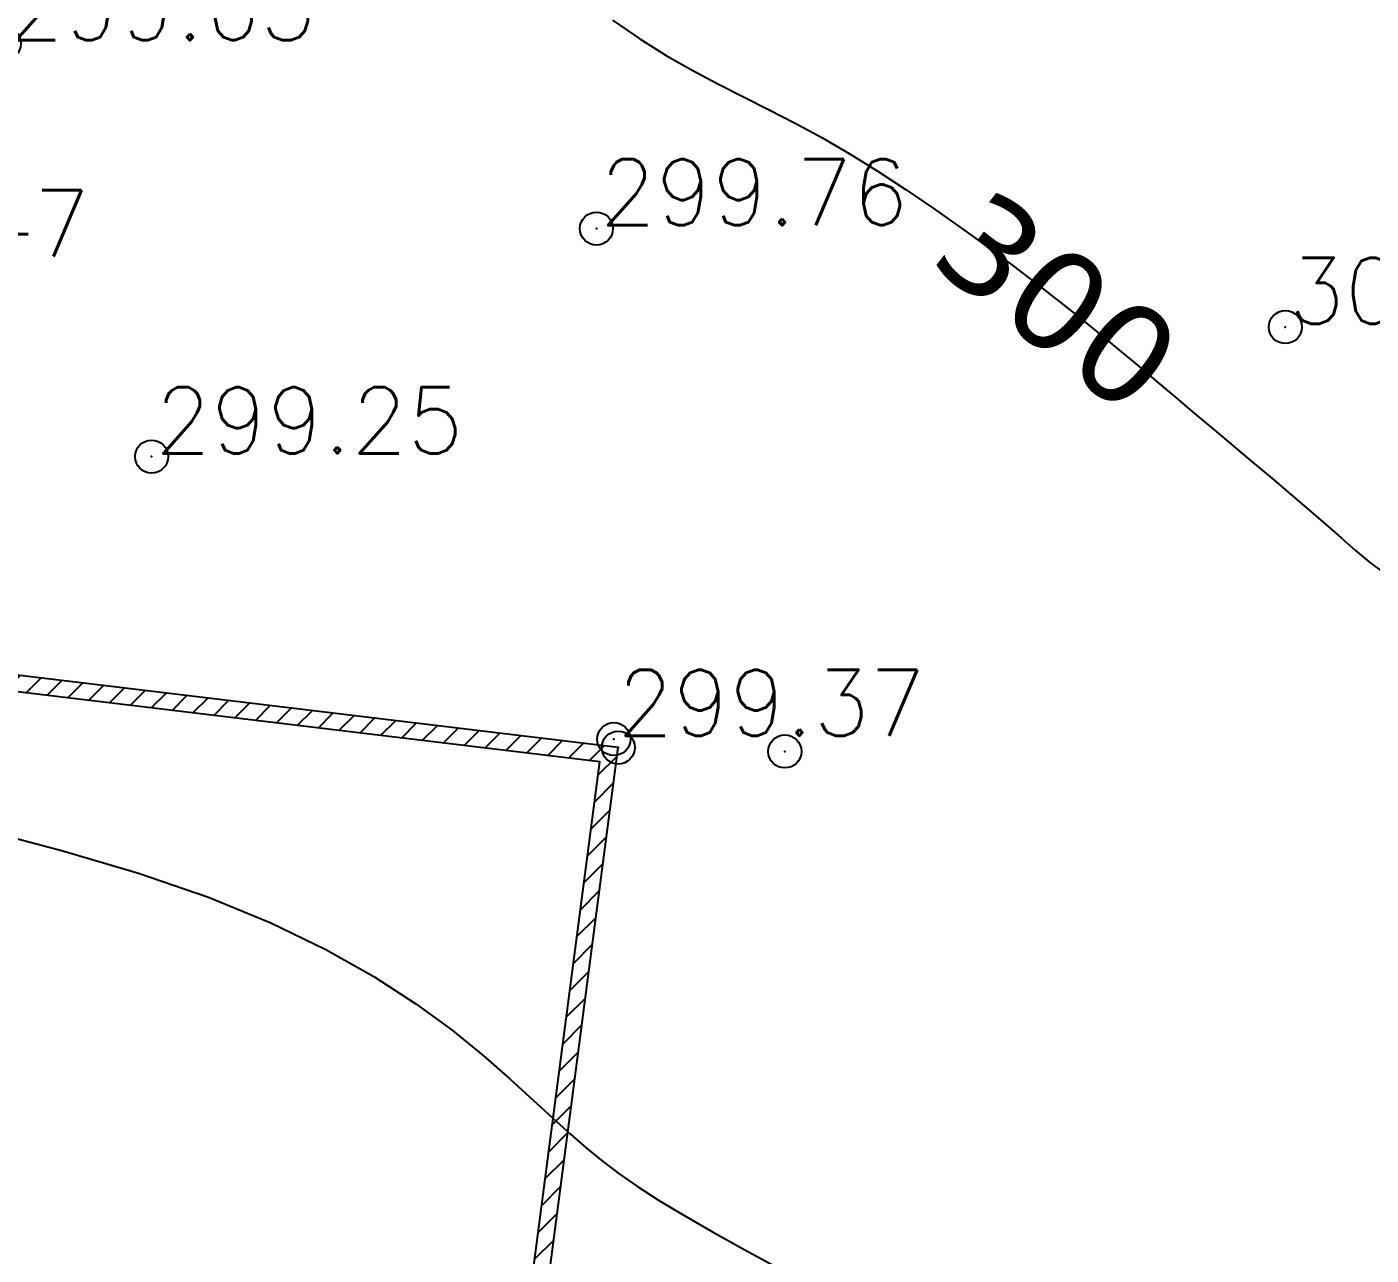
# Model space of a CAD drawing. Header units: millimetres. Extents: x 524954 to 526204, y 9523489 to 9524010.
# Drawn here: x 525954.08 to 525974.42, y 9523776.47 to 9523795.05 of the extents above; entities that cross this region are included whole.
import ezdxf
from ezdxf.enums import TextEntityAlignment as Align

# ---------------------------------------------------------------- set-up
doc = ezdxf.new("R2010")
doc.units = ezdxf.units.MM
doc.header["$PDMODE"] = 32
doc.header["$PDSIZE"] = 0.5
for name, color, linetype in [('Cloture', 7, 'Continuous'), ('CN_01_00', 3, 'Continuous'), ('CN_10_00', 1, 'Continuous'), ('Cotation Courbes de niveau', 7, 'Continuous'), ('Murs', 1, 'Continuous'), ('TopoAlt', 3, 'Continuous'), ('TOPOJIS', 7, 'Continuous')]:
    doc.layers.add(name, color=color, linetype=linetype)
doc.styles.add('Simplex 1.0', font='Simplex.shx', dxfattribs={"width": 0.99, "height": 1})
doc.styles.add('Verdana 1.0', font='verdana.ttf', dxfattribs={"width": 0.99, "height": 1})

# ---------------------------------------------------------------- blocks, each defined once
blk = doc.blocks.new('TCPOINT M')
at = {"color": 0}
blk.add_point((0, 0), dxfattribs=at)
at = {"layer": 'TopoAlt', "style": 'Simplex 1.0', "width": 0.99}
blk.add_attdef('ALT', (0.15, 0.15), '', height=1, dxfattribs=at)

msp = doc.modelspace()

# ---------------------------------------------------------------- hatches: boundary and pattern name
at = {"layer": 'Murs'}
h = msp.add_hatch(dxfattribs=at)
h.set_pattern_fill('_U', color=256, scale=0.25, angle=45, style=0, pattern_type=0)
h.set_pattern_definition([(45, (0, 0), (-0.1767766952966, 0.1767766952966), [])])
h.paths.add_polyline_path([(525943.497, 9523786.499), (525939.15, 9523761.062), (525959.522, 9523757.313), (525960.624, 9523764.431), (525961.465, 9523772.198), (525963.029, 9523784.147)])
h.paths.add_polyline_path([(525943.703, 9523786.222), (525939.438, 9523761.264), (525959.315, 9523757.605), (525960.376, 9523764.463), (525961.217, 9523772.228), (525962.748, 9523783.929)], flags=0)

# ---------------------------------------------------------------- linework, layer by layer
at = {"layer": 'Cloture', "flags": 128}
for points in [[(525943.497, 9523786.499), (525939.15, 9523761.062), (525959.522, 9523757.313), (525960.624, 9523764.431), (525961.465, 9523772.198), (525963.029, 9523784.147)], [(525943.703, 9523786.222), (525939.438, 9523761.264), (525959.315, 9523757.605), (525960.376, 9523764.463), (525961.217, 9523772.228), (525962.748, 9523783.929)]]:
    msp.add_lwpolyline(points, close=True, dxfattribs=at)
at = {"layer": 'CN_01_00', "elevation": 299, "flags": 128}
msp.add_lwpolyline([(525953.425, 9523782.902), (525954.625, 9523782.583), (525955.77, 9523782.245), (525956.827, 9523781.883), (525957.77, 9523781.497), (525958.602, 9523781.093), (525959.33, 9523780.682), (525959.965, 9523780.271), (525960.514, 9523779.87), (525960.987, 9523779.488), (525961.393, 9523779.133), (525961.74, 9523778.815), (525962.039, 9523778.539), (525962.304, 9523778.299), (525962.549, 9523778.085), (525962.79, 9523777.888), (525963.042, 9523777.698), (525963.32, 9523777.506), (525963.638, 9523777.302), (525964.013, 9523777.077), (525964.453, 9523776.823), (525964.946, 9523776.548), (525965.473, 9523776.262)], dxfattribs=at)
at = {"layer": 'CN_10_00', "elevation": 300, "flags": 128}
msp.add_lwpolyline([(525962.942, 9523795.15), (525963.355, 9523794.867), (525963.756, 9523794.618), (525964.149, 9523794.395), (525964.537, 9523794.189), (525964.923, 9523793.993), (525965.312, 9523793.797), (525965.706, 9523793.594), (525966.109, 9523793.374), (525966.523, 9523793.132), (525966.945, 9523792.87), (525967.37, 9523792.593), (525967.793, 9523792.306), (525968.209, 9523792.014), (525968.614, 9523791.721), (525969.002, 9523791.433), (525969.37, 9523791.153), (525969.712, 9523790.887), (525970.033, 9523790.631), (525970.337, 9523790.385), (525970.628, 9523790.146), (525970.91, 9523789.91), (525971.188, 9523789.676), (525971.466, 9523789.441), (525971.748, 9523789.202), (525972.037, 9523788.958), (525972.331, 9523788.712), (525972.626, 9523788.465), (525972.917, 9523788.22), (525973.201, 9523787.98), (525973.473, 9523787.749), (525973.73, 9523787.528), (525973.966, 9523787.32), (525974.183, 9523787.128), (525974.392, 9523786.952), (525974.611, 9523786.79)], dxfattribs=at)

# ---------------------------------------------------------------- block references
at = {"layer": 'TOPOJIS'}
ref = msp.add_blockref('TCPOINT M', (525953.74, 9523794.798, 299.65), dxfattribs=at)
ref.add_attrib('ALT', '299.65', (525953.79, 9523794.848, 299.65), dxfattribs={"layer": 'TopoAlt', "height": 1, "style": 'Simplex 1.0', "width": 0.99})
ref = msp.add_blockref('TCPOINT M', (525962.699, 9523791.998, 299.76), dxfattribs=at)
ref.add_attrib('ALT', '299.76', (525962.749, 9523792.048, 299.76), dxfattribs={"layer": 'TopoAlt', "height": 1, "style": 'Simplex 1.0', "width": 0.99})
ref = msp.add_blockref('TCPOINT M', (525950.318, 9523791.528, 299.47), dxfattribs=at)
ref.add_attrib('ALT', '299.47', (525950.368, 9523791.578, 299.47), dxfattribs={"layer": 'TopoAlt', "height": 1, "style": 'Simplex 1.0', "width": 0.99})
ref = msp.add_blockref('TCPOINT M', (525973.121, 9523790.508, 300.12), dxfattribs=at)
ref.add_attrib('ALT', '300.12', (525973.171, 9523790.558, 300.12), dxfattribs={"layer": 'TopoAlt', "height": 1, "style": 'Simplex 1.0', "width": 0.99})
ref = msp.add_blockref('TCPOINT M', (525955.969, 9523788.548, 299.25), dxfattribs=at)
ref.add_attrib('ALT', '299.25', (525956.019, 9523788.598, 299.25), dxfattribs={"layer": 'TopoAlt', "height": 1, "style": 'Simplex 1.0', "width": 0.99})
ref = msp.add_blockref('TCPOINT M', (525962.962, 9523784.275, 299.37), dxfattribs=at)
ref.add_attrib('ALT', '299.37', (525963.012, 9523784.325, 299.37), dxfattribs={"layer": 'TopoAlt', "height": 1, "style": 'Simplex 1.0', "width": 0.99})
for p in [(525963.029, 9523784.147, 299.37), (525965.549, 9523784.088, 299.5)]:
    msp.add_blockref('TCPOINT M', p, dxfattribs=at)

# ---------------------------------------------------------------- texts
at = {"layer": 'Cotation Courbes de niveau', "style": 'Verdana 1.0', "width": 0.99}
msp.add_text('300', height=1.5, rotation=322.1131, dxfattribs=at).set_placement((525969.687, 9523790.906, 300), align=Align.MIDDLE_CENTER)

doc.saveas('drawing.dxf')
